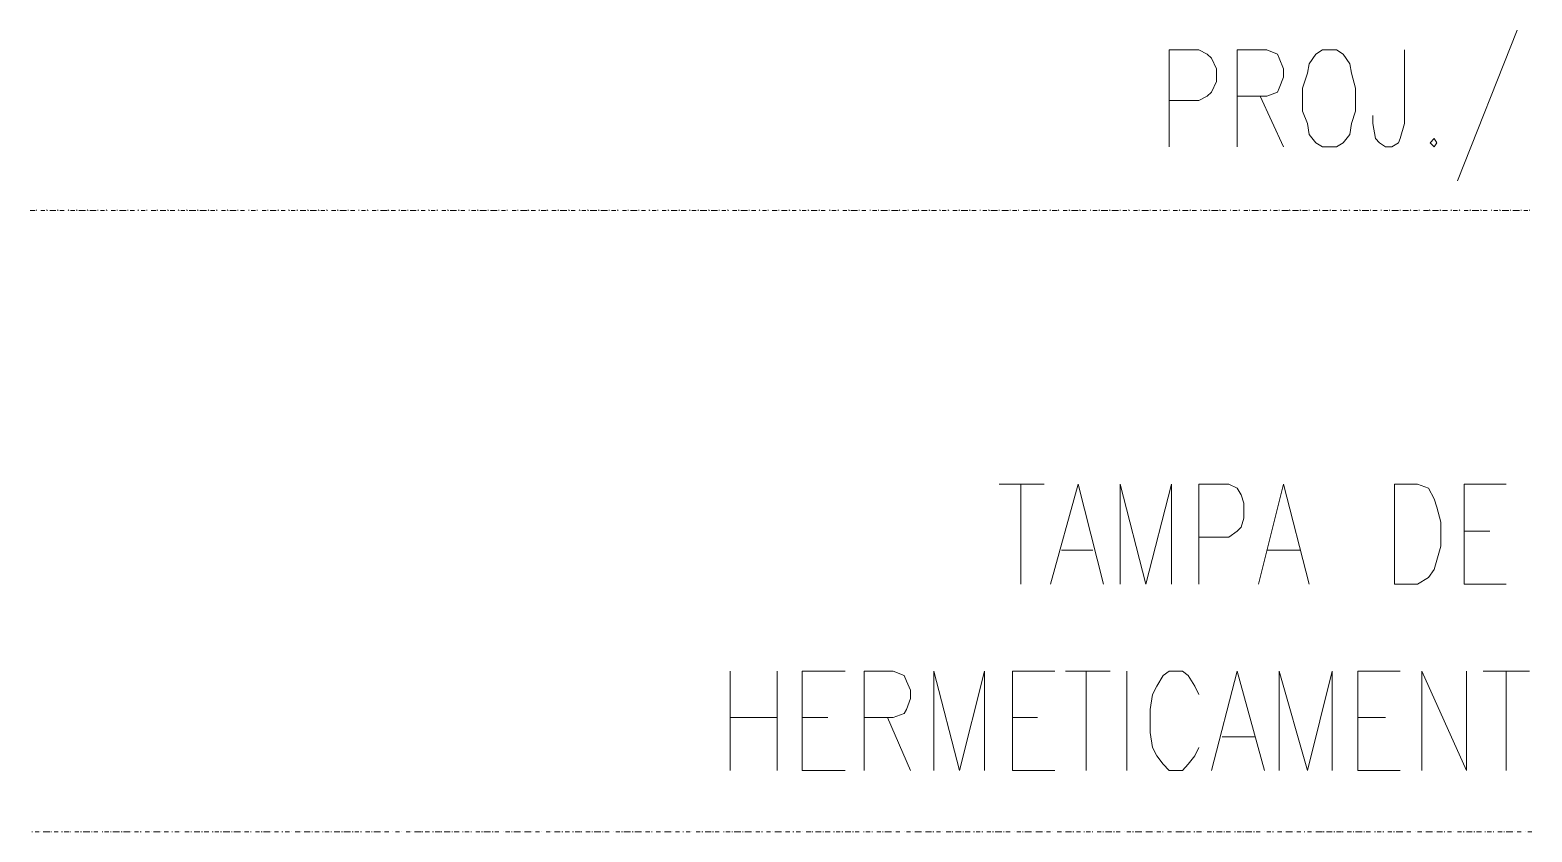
# Model space of a CAD drawing. Header units: millimetres. Extents: x 3240 to 3412, y 1366 to 1426.
# Drawn here: x 3288.848 to 3291.846, y 1378.722 to 1380.322 of the extents above; entities that cross this region are included whole.
import ezdxf

# ---------------------------------------------------------------- set-up
doc = ezdxf.new("R2010")
doc.units = ezdxf.units.MM

msp = doc.modelspace()

# ---------------------------------------------------------------- linework, layer by layer
at = {"color": 7, "linetype": 'Continuous', "lineweight": 15, "true_color": 0x000007}
for points in [[(3291.8165, 1380.3225), (3291.6975, 1380.0215), (3291.6975, 1380.0215)], [(3291.1219, 1380.0893), (3291.1219, 1380.2828), (3291.1814, 1380.2828), (3291.198, 1380.2745), (3291.2062, 1380.2662), (3291.2162, 1380.2447), (3291.2162, 1380.2199), (3291.2062, 1380.1984), (3291.198, 1380.1902), (3291.1814, 1380.1819), (3291.1219, 1380.1819)], [(3291.2575, 1380.0893), (3291.2575, 1380.2828), (3291.3171, 1380.2828), (3291.3386, 1380.2745), (3291.3419, 1380.2662), (3291.3501, 1380.2447), (3291.3501, 1380.2282), (3291.3419, 1380.2067), (3291.3386, 1380.1984), (3291.3171, 1380.1902), (3291.2575, 1380.1902)], [(3291.5916, 1380.2828), (3291.5916, 1380.1356), (3291.5833, 1380.1058), (3291.58, 1380.0976), (3291.5668, 1380.0893), (3291.5536, 1380.0893), (3291.542, 1380.0976), (3291.5337, 1380.1058), (3291.5288, 1380.1356), (3291.5288, 1380.1521)], [(3291.3038, 1380.1902), (3291.3501, 1380.0893), (3291.3501, 1380.0893)], [(3288.8478, 1379.9619), (3288.8577, 1379.9619), (3288.8577, 1379.9619)], [(3288.861, 1379.9619), (3288.861, 1379.9636), (3288.861, 1379.9636)], [(3288.8693, 1379.9619), (3288.8776, 1379.9619), (3288.8776, 1379.9619)], [(3288.8825, 1379.9619), (3288.8809, 1379.9636), (3288.8809, 1379.9636)], [(3288.8875, 1379.9619), (3288.8991, 1379.9619), (3288.8991, 1379.9619)], [(3288.904, 1379.9619), (3288.9024, 1379.9636), (3288.9024, 1379.9636)], [(3288.9073, 1379.9619), (3288.9156, 1379.9619), (3288.9156, 1379.9619)], [(3288.9255, 1379.9619), (3288.9239, 1379.9636), (3288.9239, 1379.9636)], [(3288.9288, 1379.9619), (3288.9371, 1379.9619), (3288.9371, 1379.9619)], [(3288.9421, 1379.9619), (3288.9404, 1379.9636), (3288.9404, 1379.9636)], [(3288.9454, 1379.9619), (3288.9586, 1379.9619), (3288.9586, 1379.9619)], [(3288.9636, 1379.9619), (3288.9619, 1379.9636), (3288.9619, 1379.9636)], [(3288.9669, 1379.9619), (3288.9801, 1379.9619), (3288.9801, 1379.9619)], [(3288.9834, 1379.9619), (3288.9834, 1379.9636), (3288.9834, 1379.9636)], [(3288.9884, 1379.9619), (3288.9966, 1379.9619), (3288.9966, 1379.9619)], [(3289.0016, 1379.9619), (3289, 1379.9636), (3289, 1379.9636)], [(3289.0099, 1379.9619), (3289.0181, 1379.9619), (3289.0181, 1379.9619)], [(3289.0215, 1379.9619), (3289.0215, 1379.9636), (3289.0215, 1379.9636)], [(3289.0264, 1379.9619), (3289.0396, 1379.9619), (3289.0396, 1379.9619)], [(3289.043, 1379.9619), (3289.043, 1379.9636), (3289.043, 1379.9636)], [(3289.0479, 1379.9619), (3289.0562, 1379.9619), (3289.0562, 1379.9619)], [(3289.0645, 1379.9619), (3289.0628, 1379.9636), (3289.0628, 1379.9636)], [(3289.0694, 1379.9619), (3289.0777, 1379.9619), (3289.0777, 1379.9619)], [(3289.081, 1379.9619), (3289.081, 1379.9636), (3289.081, 1379.9636)], [(3289.0893, 1379.9619), (3289.0992, 1379.9619), (3289.0992, 1379.9619)], [(3289.1025, 1379.9619), (3289.1008, 1379.9636), (3289.1008, 1379.9636)], [(3289.1075, 1379.9619), (3289.119, 1379.9619), (3289.119, 1379.9619)], [(3289.124, 1379.9619), (3289.1223, 1379.9636), (3289.1223, 1379.9636)], [(3289.1273, 1379.9619), (3289.1372, 1379.9619), (3289.1372, 1379.9619)], [(3289.1455, 1379.9619), (3289.1438, 1379.9636), (3289.1438, 1379.9636)], [(3289.1488, 1379.9619), (3289.1571, 1379.9619), (3289.1571, 1379.9619)], [(3289.162, 1379.9619), (3289.1604, 1379.9636), (3289.1604, 1379.9636)], [(3289.1653, 1379.9619), (3289.1786, 1379.9619), (3289.1786, 1379.9619)], [(3289.1835, 1379.9619), (3289.1819, 1379.9636), (3289.1819, 1379.9636)], [(3289.1868, 1379.9619), (3289.2001, 1379.9619), (3289.2001, 1379.9619)], [(3289.205, 1379.9619), (3289.2034, 1379.9636), (3289.2034, 1379.9636)], [(3289.2083, 1379.9619), (3289.2166, 1379.9619), (3289.2166, 1379.9619)], [(3289.2216, 1379.9619), (3289.2199, 1379.9636), (3289.2199, 1379.9636)], [(3289.2298, 1379.9619), (3289.2381, 1379.9619), (3289.2381, 1379.9619)], [(3289.2431, 1379.9619), (3289.2414, 1379.9636), (3289.2414, 1379.9636)], [(3289.2464, 1379.9619), (3289.2596, 1379.9619), (3289.2596, 1379.9619)], [(3289.2629, 1379.9619), (3289.2629, 1379.9636), (3289.2629, 1379.9636)], [(3289.2679, 1379.9619), (3289.2762, 1379.9619), (3289.2762, 1379.9619)], [(3289.2844, 1379.9619), (3289.2844, 1379.9636), (3289.2844, 1379.9636)], [(3289.2894, 1379.9619), (3289.2977, 1379.9619), (3289.2977, 1379.9619)], [(3289.301, 1379.9619), (3289.301, 1379.9636), (3289.301, 1379.9636)], [(3289.3109, 1379.9619), (3289.3192, 1379.9619), (3289.3192, 1379.9619)], [(3289.3225, 1379.9619), (3289.3225, 1379.9636), (3289.3225, 1379.9636)], [(3289.3274, 1379.9619), (3289.339, 1379.9619), (3289.339, 1379.9619)], [(3289.344, 1379.9619), (3289.3423, 1379.9636), (3289.3423, 1379.9636)], [(3289.3489, 1379.9619), (3289.3572, 1379.9619), (3289.3572, 1379.9619)], [(3289.3655, 1379.9619), (3289.3638, 1379.9636), (3289.3638, 1379.9636)], [(3289.3688, 1379.9619), (3289.377, 1379.9619), (3289.377, 1379.9619)], [(3289.382, 1379.9619), (3289.3803, 1379.9636), (3289.3803, 1379.9636)], [(3289.387, 1379.9619), (3289.3985, 1379.9619), (3289.3985, 1379.9619)], [(3289.4035, 1379.9619), (3289.4018, 1379.9636), (3289.4018, 1379.9636)], [(3289.4068, 1379.9619), (3289.42, 1379.9619), (3289.42, 1379.9619)], [(3289.425, 1379.9619), (3289.4233, 1379.9636), (3289.4233, 1379.9636)], [(3289.4283, 1379.9619), (3289.4366, 1379.9619), (3289.4366, 1379.9619)], [(3289.4415, 1379.9619), (3289.4399, 1379.9636), (3289.4399, 1379.9636)], [(3289.4498, 1379.9619), (3289.4581, 1379.9619), (3289.4581, 1379.9619)], [(3289.463, 1379.9619), (3289.4614, 1379.9636), (3289.4614, 1379.9636)], [(3289.4663, 1379.9619), (3289.4796, 1379.9619), (3289.4796, 1379.9619)], [(3289.4829, 1379.9619), (3289.4829, 1379.9636), (3289.4829, 1379.9636)], [(3289.4879, 1379.9619), (3289.4961, 1379.9619), (3289.4961, 1379.9619)], [(3289.5044, 1379.9619), (3289.5044, 1379.9636), (3289.5044, 1379.9636)], [(3289.5094, 1379.9619), (3289.5176, 1379.9619), (3289.5176, 1379.9619)], [(3289.5226, 1379.9619), (3289.5209, 1379.9636), (3289.5209, 1379.9636)], [(3289.5309, 1379.9619), (3289.5391, 1379.9619), (3289.5391, 1379.9619)], [(3289.5424, 1379.9619), (3289.5424, 1379.9636), (3289.5424, 1379.9636)], [(3289.5474, 1379.9619), (3289.5606, 1379.9619), (3289.5606, 1379.9619)], [(3289.5639, 1379.9619), (3289.5623, 1379.9636), (3289.5623, 1379.9636)], [(3289.5689, 1379.9619), (3289.5772, 1379.9619), (3289.5772, 1379.9619)], [(3289.5854, 1379.9619), (3289.5838, 1379.9636), (3289.5838, 1379.9636)], [(3289.5887, 1379.9619), (3289.5987, 1379.9619), (3289.5987, 1379.9619)], [(3289.602, 1379.9619), (3289.602, 1379.9636), (3289.602, 1379.9636)], [(3289.6069, 1379.9619), (3289.6185, 1379.9619), (3289.6185, 1379.9619)], [(3289.6235, 1379.9619), (3289.6218, 1379.9636), (3289.6218, 1379.9636)], [(3289.6284, 1379.9619), (3289.6367, 1379.9619), (3289.6367, 1379.9619)], [(3289.645, 1379.9619), (3289.6433, 1379.9636), (3289.6433, 1379.9636)], [(3289.6483, 1379.9619), (3289.6565, 1379.9619), (3289.6565, 1379.9619)], [(3289.6615, 1379.9619), (3289.6599, 1379.9636), (3289.6599, 1379.9636)], [(3289.6698, 1379.9619), (3289.678, 1379.9619), (3289.678, 1379.9619)], [(3289.683, 1379.9619), (3289.6814, 1379.9636), (3289.6814, 1379.9636)], [(3289.6863, 1379.9619), (3289.6995, 1379.9619), (3289.6995, 1379.9619)], [(3289.7045, 1379.9619), (3289.7029, 1379.9636), (3289.7029, 1379.9636)], [(3289.7078, 1379.9619), (3289.7161, 1379.9619), (3289.7161, 1379.9619)], [(3289.7244, 1379.9619), (3289.7244, 1379.9636), (3289.7244, 1379.9636)], [(3289.7293, 1379.9619), (3289.7376, 1379.9619), (3289.7376, 1379.9619)], [(3289.7426, 1379.9619), (3289.7409, 1379.9636), (3289.7409, 1379.9636)], [(3289.7459, 1379.9619), (3289.7591, 1379.9619), (3289.7591, 1379.9619)], [(3289.7624, 1379.9619), (3289.7624, 1379.9636), (3289.7624, 1379.9636)], [(3289.7674, 1379.9619), (3289.7806, 1379.9619), (3289.7806, 1379.9619)], [(3289.7839, 1379.9619), (3289.7839, 1379.9636), (3289.7839, 1379.9636)], [(3289.7889, 1379.9619), (3289.7971, 1379.9619), (3289.7971, 1379.9619)], [(3289.8004, 1379.9619), (3289.8004, 1379.9636), (3289.8004, 1379.9636)], [(3289.8104, 1379.9619), (3289.8186, 1379.9619), (3289.8186, 1379.9619)], [(3289.8219, 1379.9619), (3289.8219, 1379.9636), (3289.8219, 1379.9636)], [(3289.8269, 1379.9619), (3289.8401, 1379.9619), (3289.8401, 1379.9619)], [(3289.8434, 1379.9619), (3289.8418, 1379.9636), (3289.8418, 1379.9636)], [(3289.8484, 1379.9619), (3289.8567, 1379.9619), (3289.8567, 1379.9619)], [(3289.8649, 1379.9619), (3289.8633, 1379.9636), (3289.8633, 1379.9636)], [(3289.8682, 1379.9619), (3289.8782, 1379.9619), (3289.8782, 1379.9619)], [(3289.8815, 1379.9619), (3289.8798, 1379.9636), (3289.8798, 1379.9636)], [(3289.8897, 1379.9619), (3289.898, 1379.9619), (3289.898, 1379.9619)], [(3289.903, 1379.9619), (3289.9013, 1379.9636), (3289.9013, 1379.9636)], [(3289.9063, 1379.9619), (3289.9195, 1379.9619), (3289.9195, 1379.9619)], [(3289.9245, 1379.9619), (3289.9228, 1379.9636), (3289.9228, 1379.9636)], [(3289.9278, 1379.9619), (3289.9361, 1379.9619), (3289.9361, 1379.9619)], [(3289.946, 1379.9619), (3289.9443, 1379.9636), (3289.9443, 1379.9636)], [(3289.9493, 1379.9619), (3289.9576, 1379.9619), (3289.9576, 1379.9619)], [(3289.9625, 1379.9619), (3289.9609, 1379.9636), (3289.9609, 1379.9636)], [(3289.9658, 1379.9619), (3289.9791, 1379.9619), (3289.9791, 1379.9619)], [(3289.984, 1379.9619), (3289.9824, 1379.9636), (3289.9824, 1379.9636)], [(3289.9873, 1379.9619), (3290.0006, 1379.9619), (3290.0006, 1379.9619)], [(3290.0039, 1379.9619), (3290.0039, 1379.9636), (3290.0039, 1379.9636)], [(3290.0088, 1379.9619), (3290.0171, 1379.9619), (3290.0171, 1379.9619)], [(3290.0221, 1379.9619), (3290.0204, 1379.9636), (3290.0204, 1379.9636)], [(3290.0303, 1379.9619), (3290.0386, 1379.9619), (3290.0386, 1379.9619)], [(3290.0419, 1379.9619), (3290.0419, 1379.9636), (3290.0419, 1379.9636)], [(3290.0469, 1379.9619), (3290.0601, 1379.9619), (3290.0601, 1379.9619)], [(3290.0634, 1379.9619), (3290.0634, 1379.9636), (3290.0634, 1379.9636)], [(3290.0684, 1379.9619), (3290.0766, 1379.9619), (3290.0766, 1379.9619)], [(3290.0849, 1379.9619), (3290.0833, 1379.9636), (3290.0833, 1379.9636)], [(3290.0899, 1379.9619), (3290.0981, 1379.9619), (3290.0981, 1379.9619)], [(3290.1014, 1379.9619), (3290.1014, 1379.9636), (3290.1014, 1379.9636)], [(3290.1097, 1379.9619), (3290.118, 1379.9619), (3290.118, 1379.9619)], [(3290.1229, 1379.9619), (3290.1213, 1379.9636), (3290.1213, 1379.9636)], [(3290.1279, 1379.9619), (3290.1395, 1379.9619), (3290.1395, 1379.9619)], [(3290.1444, 1379.9619), (3290.1428, 1379.9636), (3290.1428, 1379.9636)], [(3290.1478, 1379.9619), (3290.1577, 1379.9619), (3290.1577, 1379.9619)], [(3290.1659, 1379.9619), (3290.1643, 1379.9636), (3290.1643, 1379.9636)], [(3290.1693, 1379.9619), (3290.1775, 1379.9619), (3290.1775, 1379.9619)], [(3290.1825, 1379.9619), (3290.1808, 1379.9636), (3290.1808, 1379.9636)], [(3290.1858, 1379.9619), (3290.199, 1379.9619), (3290.199, 1379.9619)], [(3290.204, 1379.9619), (3290.2023, 1379.9636), (3290.2023, 1379.9636)], [(3290.2073, 1379.9619), (3290.2205, 1379.9619), (3290.2205, 1379.9619)], [(3290.2238, 1379.9619), (3290.2238, 1379.9636), (3290.2238, 1379.9636)], [(3290.2288, 1379.9619), (3290.2371, 1379.9619), (3290.2371, 1379.9619)], [(3290.242, 1379.9619), (3290.2404, 1379.9636), (3290.2404, 1379.9636)], [(3290.2503, 1379.9619), (3290.2586, 1379.9619), (3290.2586, 1379.9619)], [(3290.2635, 1379.9619), (3290.2619, 1379.9636), (3290.2619, 1379.9636)], [(3290.2668, 1379.9619), (3290.2801, 1379.9619), (3290.2801, 1379.9619)], [(3290.2834, 1379.9619), (3290.2834, 1379.9636), (3290.2834, 1379.9636)], [(3290.2883, 1379.9619), (3290.2966, 1379.9619), (3290.2966, 1379.9619)], [(3290.3049, 1379.9619), (3290.3032, 1379.9636), (3290.3032, 1379.9636)], [(3290.3098, 1379.9619), (3290.3181, 1379.9619), (3290.3181, 1379.9619)], [(3290.3214, 1379.9619), (3290.3214, 1379.9636), (3290.3214, 1379.9636)], [(3290.3297, 1379.9619), (3290.3396, 1379.9619), (3290.3396, 1379.9619)], [(3290.3429, 1379.9619), (3290.3429, 1379.9636), (3290.3429, 1379.9636)], [(3290.3479, 1379.9619), (3290.3595, 1379.9619), (3290.3595, 1379.9619)], [(3290.3644, 1379.9619), (3290.3628, 1379.9636), (3290.3628, 1379.9636)], [(3290.3694, 1379.9619), (3290.3776, 1379.9619), (3290.3776, 1379.9619)], [(3290.3859, 1379.9619), (3290.3843, 1379.9636), (3290.3843, 1379.9636)], [(3290.3892, 1379.9619), (3290.3975, 1379.9619), (3290.3975, 1379.9619)], [(3290.4025, 1379.9619), (3290.4008, 1379.9636), (3290.4008, 1379.9636)], [(3290.4074, 1379.9619), (3290.419, 1379.9619), (3290.419, 1379.9619)], [(3290.424, 1379.9619), (3290.4223, 1379.9636), (3290.4223, 1379.9636)], [(3290.4273, 1379.9619), (3290.4355, 1379.9619), (3290.4355, 1379.9619)], [(3290.4455, 1379.9619), (3290.4438, 1379.9636), (3290.4438, 1379.9636)], [(3290.4488, 1379.9619), (3290.457, 1379.9619), (3290.457, 1379.9619)], [(3290.462, 1379.9619), (3290.4603, 1379.9636), (3290.4603, 1379.9636)], [(3290.4703, 1379.9619), (3290.4785, 1379.9619), (3290.4785, 1379.9619)], [(3290.4835, 1379.9619), (3290.4818, 1379.9636), (3290.4818, 1379.9636)], [(3290.4868, 1379.9619), (3290.5, 1379.9619), (3290.5, 1379.9619)], [(3290.5033, 1379.9619), (3290.5033, 1379.9636), (3290.5033, 1379.9636)], [(3290.5083, 1379.9619), (3290.5166, 1379.9619), (3290.5166, 1379.9619)], [(3290.5248, 1379.9619), (3290.5248, 1379.9636), (3290.5248, 1379.9636)], [(3290.5298, 1379.9619), (3290.5381, 1379.9619), (3290.5381, 1379.9619)], [(3290.5414, 1379.9619), (3290.5414, 1379.9636), (3290.5414, 1379.9636)], [(3290.5463, 1379.9619), (3290.5596, 1379.9619), (3290.5596, 1379.9619)], [(3290.5629, 1379.9619), (3290.5629, 1379.9636), (3290.5629, 1379.9636)], [(3290.5678, 1379.9619), (3290.5811, 1379.9619), (3290.5811, 1379.9619)], [(3290.5844, 1379.9619), (3290.5827, 1379.9636), (3290.5827, 1379.9636)], [(3290.5893, 1379.9619), (3290.5976, 1379.9619), (3290.5976, 1379.9619)], [(3290.6009, 1379.9619), (3290.6009, 1379.9636), (3290.6009, 1379.9636)], [(3290.6092, 1379.9619), (3290.6191, 1379.9619), (3290.6191, 1379.9619)], [(3290.6224, 1379.9619), (3290.6208, 1379.9636), (3290.6208, 1379.9636)], [(3290.6274, 1379.9619), (3290.639, 1379.9619), (3290.639, 1379.9619)], [(3290.6439, 1379.9619), (3290.6423, 1379.9636), (3290.6423, 1379.9636)], [(3290.6472, 1379.9619), (3290.6572, 1379.9619), (3290.6572, 1379.9619)], [(3290.6654, 1379.9619), (3290.6638, 1379.9636), (3290.6638, 1379.9636)], [(3290.6687, 1379.9619), (3290.677, 1379.9619), (3290.677, 1379.9619)], [(3290.682, 1379.9619), (3290.6803, 1379.9636), (3290.6803, 1379.9636)], [(3290.6902, 1379.9619), (3290.6985, 1379.9619), (3290.6985, 1379.9619)], [(3290.7035, 1379.9619), (3290.7018, 1379.9636), (3290.7018, 1379.9636)], [(3290.7068, 1379.9619), (3290.72, 1379.9619), (3290.72, 1379.9619)], [(3290.725, 1379.9619), (3290.7233, 1379.9636), (3290.7233, 1379.9636)], [(3290.7283, 1379.9619), (3290.7365, 1379.9619), (3290.7365, 1379.9619)], [(3290.7448, 1379.9619), (3290.7448, 1379.9636), (3290.7448, 1379.9636)], [(3290.7498, 1379.9619), (3290.758, 1379.9619), (3290.758, 1379.9619)], [(3290.763, 1379.9619), (3290.7614, 1379.9636), (3290.7614, 1379.9636)], [(3290.7663, 1379.9619), (3290.7795, 1379.9619), (3290.7795, 1379.9619)], [(3290.7829, 1379.9619), (3290.7829, 1379.9636), (3290.7829, 1379.9636)], [(3290.7878, 1379.9619), (3290.801, 1379.9619), (3290.801, 1379.9619)], [(3290.8044, 1379.9619), (3290.8044, 1379.9636), (3290.8044, 1379.9636)], [(3290.8093, 1379.9619), (3290.8176, 1379.9619), (3290.8176, 1379.9619)], [(3290.8209, 1379.9619), (3290.8209, 1379.9636), (3290.8209, 1379.9636)], [(3290.8308, 1379.9619), (3290.8391, 1379.9619), (3290.8391, 1379.9619)], [(3290.8424, 1379.9619), (3290.8424, 1379.9636), (3290.8424, 1379.9636)], [(3290.8474, 1379.9619), (3290.8589, 1379.9619), (3290.8589, 1379.9619)], [(3290.8639, 1379.9619), (3290.8622, 1379.9636), (3290.8622, 1379.9636)], [(3290.8689, 1379.9619), (3290.8771, 1379.9619), (3290.8771, 1379.9619)], [(3290.8854, 1379.9619), (3290.8837, 1379.9636), (3290.8837, 1379.9636)], [(3290.8887, 1379.9619), (3290.8986, 1379.9619), (3290.8986, 1379.9619)], [(3290.9019, 1379.9619), (3290.9003, 1379.9636), (3290.9003, 1379.9636)], [(3290.9102, 1379.9619), (3290.9185, 1379.9619), (3290.9185, 1379.9619)], [(3290.9234, 1379.9619), (3290.9218, 1379.9636), (3290.9218, 1379.9636)], [(3290.9267, 1379.9619), (3290.94, 1379.9619), (3290.94, 1379.9619)], [(3290.9449, 1379.9619), (3290.9433, 1379.9636), (3290.9433, 1379.9636)], [(3290.9482, 1379.9619), (3290.9565, 1379.9619), (3290.9565, 1379.9619)], [(3290.9648, 1379.9619), (3290.9648, 1379.9636), (3290.9648, 1379.9636)], [(3290.9697, 1379.9619), (3290.978, 1379.9619), (3290.978, 1379.9619)], [(3290.983, 1379.9619), (3290.9813, 1379.9636), (3290.9813, 1379.9636)], [(3290.9863, 1379.9619), (3290.9995, 1379.9619), (3290.9995, 1379.9619)], [(3291.0045, 1379.9619), (3291.0028, 1379.9636), (3291.0028, 1379.9636)], [(3291.0078, 1379.9619), (3291.021, 1379.9619), (3291.021, 1379.9619)], [(3291.0243, 1379.9619), (3291.0243, 1379.9636), (3291.0243, 1379.9636)], [(3291.0293, 1379.9619), (3291.0376, 1379.9619), (3291.0376, 1379.9619)], [(3291.0425, 1379.9619), (3291.0409, 1379.9636), (3291.0409, 1379.9636)], [(3291.0508, 1379.9619), (3291.0591, 1379.9619), (3291.0591, 1379.9619)], [(3291.0624, 1379.9619), (3291.0624, 1379.9636), (3291.0624, 1379.9636)], [(3291.0673, 1379.9619), (3291.0806, 1379.9619), (3291.0806, 1379.9619)], [(3291.0839, 1379.9619), (3291.0839, 1379.9636), (3291.0839, 1379.9636)], [(3291.0888, 1379.9619), (3291.0971, 1379.9619), (3291.0971, 1379.9619)], [(3291.1054, 1379.9619), (3291.1037, 1379.9636), (3291.1037, 1379.9636)], [(3291.1103, 1379.9619), (3291.1186, 1379.9619), (3291.1186, 1379.9619)], [(3291.1219, 1379.9619), (3291.1219, 1379.9636), (3291.1219, 1379.9636)], [(3291.1302, 1379.9619), (3291.1384, 1379.9619), (3291.1384, 1379.9619)], [(3291.1434, 1379.9619), (3291.1417, 1379.9636), (3291.1417, 1379.9636)], [(3291.1484, 1379.9619), (3291.1599, 1379.9619), (3291.1599, 1379.9619)], [(3291.1649, 1379.9619), (3291.1632, 1379.9636), (3291.1632, 1379.9636)], [(3291.1682, 1379.9619), (3291.1765, 1379.9619), (3291.1765, 1379.9619)], [(3291.1864, 1379.9619), (3291.1847, 1379.9636), (3291.1847, 1379.9636)], [(3291.1897, 1379.9619), (3291.198, 1379.9619), (3291.198, 1379.9619)], [(3291.2029, 1379.9619), (3291.2013, 1379.9636), (3291.2013, 1379.9636)], [(3291.2062, 1379.9619), (3291.2195, 1379.9619), (3291.2195, 1379.9619)], [(3291.2244, 1379.9619), (3291.2228, 1379.9636), (3291.2228, 1379.9636)], [(3291.2278, 1379.9619), (3291.236, 1379.9619), (3291.236, 1379.9619)], [(3291.2443, 1379.9619), (3291.2443, 1379.9636), (3291.2443, 1379.9636)], [(3291.2493, 1379.9619), (3291.2575, 1379.9619), (3291.2575, 1379.9619)], [(3291.2625, 1379.9619), (3291.2608, 1379.9636), (3291.2608, 1379.9636)], [(3291.2708, 1379.9619), (3291.279, 1379.9619), (3291.279, 1379.9619)], [(3291.2823, 1379.9619), (3291.2823, 1379.9636), (3291.2823, 1379.9636)], [(3291.2873, 1379.9619), (3291.3005, 1379.9619), (3291.3005, 1379.9619)], [(3291.3038, 1379.9619), (3291.3038, 1379.9636), (3291.3038, 1379.9636)], [(3291.3088, 1379.9619), (3291.3171, 1379.9619), (3291.3171, 1379.9619)], [(3291.3253, 1379.9619), (3291.3237, 1379.9636), (3291.3237, 1379.9636)], [(3291.3303, 1379.9619), (3291.3386, 1379.9619), (3291.3386, 1379.9619)], [(3291.3419, 1379.9619), (3291.3419, 1379.9636), (3291.3419, 1379.9636)], [(3291.3468, 1379.9619), (3291.3601, 1379.9619), (3291.3601, 1379.9619)], [(3291.3634, 1379.9619), (3291.3617, 1379.9636), (3291.3617, 1379.9636)], [(3291.3683, 1379.9619), (3291.3799, 1379.9619), (3291.3799, 1379.9619)], [(3291.3849, 1379.9619), (3291.3832, 1379.9636), (3291.3832, 1379.9636)], [(3291.3882, 1379.9619), (3291.3981, 1379.9619), (3291.3981, 1379.9619)], [(3291.4014, 1379.9619), (3291.4014, 1379.9636), (3291.4014, 1379.9636)], [(3291.4097, 1379.9619), (3291.4179, 1379.9619), (3291.4179, 1379.9619)], [(3291.4229, 1379.9619), (3291.4213, 1379.9636), (3291.4213, 1379.9636)], [(3291.4279, 1379.9619), (3291.4394, 1379.9619), (3291.4394, 1379.9619)], [(3291.4444, 1379.9619), (3291.4428, 1379.9636), (3291.4428, 1379.9636)], [(3291.4477, 1379.9619), (3291.456, 1379.9619), (3291.456, 1379.9619)], [(3291.4659, 1379.9619), (3291.4643, 1379.9636), (3291.4643, 1379.9636)], [(3291.4692, 1379.9619), (3291.4775, 1379.9619), (3291.4775, 1379.9619)], [(3291.4825, 1379.9619), (3291.4808, 1379.9636), (3291.4808, 1379.9636)], [(3291.4907, 1379.9619), (3291.499, 1379.9619), (3291.499, 1379.9619)], [(3291.504, 1379.9619), (3291.5023, 1379.9636), (3291.5023, 1379.9636)], [(3291.5073, 1379.9619), (3291.5205, 1379.9619), (3291.5205, 1379.9619)], [(3291.5238, 1379.9619), (3291.5238, 1379.9636), (3291.5238, 1379.9636)], [(3291.5288, 1379.9619), (3291.537, 1379.9619), (3291.537, 1379.9619)], [(3291.5453, 1379.9619), (3291.5453, 1379.9636), (3291.5453, 1379.9636)], [(3291.5503, 1379.9619), (3291.5585, 1379.9619), (3291.5585, 1379.9619)], [(3291.5618, 1379.9619), (3291.5618, 1379.9636), (3291.5618, 1379.9636)], [(3291.5668, 1379.9619), (3291.58, 1379.9619), (3291.58, 1379.9619)], [(3291.5833, 1379.9619), (3291.5833, 1379.9636), (3291.5833, 1379.9636)], [(3291.5883, 1379.9619), (3291.5999, 1379.9619), (3291.5999, 1379.9619)], [(3291.6048, 1379.9619), (3291.6032, 1379.9636), (3291.6032, 1379.9636)], [(3291.6098, 1379.9619), (3291.6181, 1379.9619), (3291.6181, 1379.9619)], [(3291.6214, 1379.9619), (3291.6214, 1379.9636), (3291.6214, 1379.9636)], [(3291.6296, 1379.9619), (3291.6396, 1379.9619), (3291.6396, 1379.9619)], [(3291.6429, 1379.9619), (3291.6412, 1379.9636), (3291.6412, 1379.9636)], [(3291.6478, 1379.9619), (3291.6594, 1379.9619), (3291.6594, 1379.9619)], [(3291.6644, 1379.9619), (3291.6627, 1379.9636), (3291.6627, 1379.9636)], [(3291.6677, 1379.9619), (3291.6776, 1379.9619), (3291.6776, 1379.9619)], [(3291.6859, 1379.9619), (3291.6842, 1379.9636), (3291.6842, 1379.9636)], [(3291.6892, 1379.9619), (3291.6975, 1379.9619), (3291.6975, 1379.9619)], [(3291.7024, 1379.9619), (3291.7008, 1379.9636), (3291.7008, 1379.9636)], [(3291.7107, 1379.9619), (3291.719, 1379.9619), (3291.719, 1379.9619)], [(3291.7239, 1379.9619), (3291.7223, 1379.9636), (3291.7223, 1379.9636)], [(3291.7272, 1379.9619), (3291.7405, 1379.9619), (3291.7405, 1379.9619)], [(3291.7454, 1379.9619), (3291.7438, 1379.9636), (3291.7438, 1379.9636)], [(3291.7487, 1379.9619), (3291.757, 1379.9619), (3291.757, 1379.9619)], [(3291.7653, 1379.9619), (3291.7653, 1379.9636), (3291.7653, 1379.9636)], [(3291.7702, 1379.9619), (3291.7785, 1379.9619), (3291.7785, 1379.9619)], [(3291.7835, 1379.9619), (3291.7818, 1379.9636), (3291.7818, 1379.9636)], [(3291.7868, 1379.9619), (3291.8, 1379.9619), (3291.8, 1379.9619)], [(3291.8033, 1379.9619), (3291.8033, 1379.9636), (3291.8033, 1379.9636)], [(3291.8083, 1379.9619), (3291.8215, 1379.9619), (3291.8215, 1379.9619)], [(3291.8248, 1379.9619), (3291.8248, 1379.9636), (3291.8248, 1379.9636)], [(3291.8298, 1379.9619), (3291.838, 1379.9619), (3291.838, 1379.9619)], [(3291.8413, 1379.9619), (3291.8413, 1379.9636), (3291.8413, 1379.9636)], [(3290.7829, 1379.4161), (3290.8722, 1379.4161), (3290.8722, 1379.4161)], [(3290.8259, 1379.4161), (3290.8259, 1379.216), (3290.8259, 1379.216)], [(3290.8854, 1379.216), (3290.94, 1379.4161), (3290.9912, 1379.216)], [(3291.0243, 1379.216), (3291.0243, 1379.4161), (3291.0756, 1379.216), (3291.1269, 1379.4161), (3291.1269, 1379.216)], [(3291.1814, 1379.216), (3291.1814, 1379.4161), (3291.241, 1379.4161), (3291.2575, 1379.4079), (3291.2658, 1379.3946), (3291.2708, 1379.3781), (3291.2708, 1379.3483), (3291.2658, 1379.3301), (3291.2575, 1379.3219), (3291.241, 1379.3103), (3291.1814, 1379.3103)], [(3291.3005, 1379.216), (3291.3501, 1379.4161), (3291.4014, 1379.216)], [(3291.7107, 1379.216), (3291.7107, 1379.4161), (3291.795, 1379.4161)], [(3291.7107, 1379.3219), (3291.762, 1379.3219), (3291.762, 1379.3219)], [(3290.9069, 1379.2838), (3290.9697, 1379.2838), (3290.9697, 1379.2838)], [(3291.3171, 1379.2838), (3291.3849, 1379.2838), (3291.3849, 1379.2838)], [(3291.7107, 1379.216), (3291.795, 1379.216), (3291.795, 1379.216)], [(3290.2453, 1379.0424), (3290.2453, 1378.8439), (3290.2453, 1378.8439)], [(3290.3396, 1379.0424), (3290.3396, 1378.8439), (3290.3396, 1378.8439)], [(3290.3892, 1378.8439), (3290.3892, 1379.0424), (3290.4752, 1379.0424)], [(3290.5133, 1378.8439), (3290.5133, 1379.0424), (3290.5712, 1379.0424), (3290.5927, 1379.0341), (3290.5976, 1379.0225), (3290.6059, 1379.0043), (3290.6059, 1378.9878), (3290.5976, 1378.9663), (3290.5927, 1378.958), (3290.5712, 1378.9497), (3290.5133, 1378.9497)], [(3290.6522, 1378.8439), (3290.6522, 1379.0424), (3290.7035, 1378.8439), (3290.7531, 1379.0424), (3290.7531, 1378.8439)], [(3290.8093, 1378.8439), (3290.8093, 1379.0424), (3290.8937, 1379.0424)], [(3290.9152, 1379.0424), (3291.0045, 1379.0424), (3291.0045, 1379.0424)], [(3290.9565, 1379.0424), (3290.9565, 1378.8439), (3290.9565, 1378.8439)], [(3291.0376, 1379.0424), (3291.0376, 1378.8439), (3291.0376, 1378.8439)], [(3291.1814, 1378.9961), (3291.1732, 1379.0126), (3291.1599, 1379.0341), (3291.1484, 1379.0424), (3291.1219, 1379.0424), (3291.1103, 1379.0341), (3291.0971, 1379.0126), (3291.0888, 1378.9961), (3291.0839, 1378.9663), (3291.0839, 1378.92), (3291.0888, 1378.8902), (3291.0971, 1378.8737), (3291.1103, 1378.8571), (3291.1219, 1378.8439), (3291.1484, 1378.8439), (3291.1599, 1378.8571), (3291.1732, 1378.8737), (3291.1814, 1378.8902)], [(3291.2062, 1378.8439), (3291.2575, 1379.0424), (3291.3121, 1378.8439)], [(3291.3419, 1378.8439), (3291.3419, 1379.0424), (3291.3981, 1378.8439), (3291.4477, 1379.0424), (3291.4477, 1378.8439)], [(3291.499, 1378.8439), (3291.499, 1379.0424), (3291.5833, 1379.0424)], [(3291.6263, 1378.8439), (3291.6263, 1379.0424), (3291.7157, 1378.8439), (3291.7157, 1379.0424)], [(3291.7487, 1379.0424), (3291.8413, 1379.0424), (3291.8413, 1379.0424)], [(3291.795, 1379.0424), (3291.795, 1378.8439), (3291.795, 1378.8439)], [(3290.2453, 1378.9497), (3290.3396, 1378.9497), (3290.3396, 1378.9497)], [(3290.3892, 1378.9497), (3290.4405, 1378.9497), (3290.4405, 1378.9497)], [(3290.5596, 1378.9497), (3290.6059, 1378.8439), (3290.6059, 1378.8439)], [(3290.8093, 1378.9497), (3290.8589, 1378.9497), (3290.8589, 1378.9497)], [(3291.499, 1378.9497), (3291.5536, 1378.9497), (3291.5536, 1378.9497)], [(3291.2278, 1378.9117), (3291.2923, 1378.9117), (3291.2923, 1378.9117)], [(3290.3892, 1378.8439), (3290.4752, 1378.8439), (3290.4752, 1378.8439)], [(3290.8093, 1378.8439), (3290.8937, 1378.8439), (3290.8937, 1378.8439)], [(3291.499, 1378.8439), (3291.5833, 1378.8439), (3291.5833, 1378.8439)], [(3288.8528, 1378.7215), (3288.8511, 1378.7215), (3288.8511, 1378.7215)], [(3288.8577, 1378.7215), (3288.866, 1378.7215), (3288.866, 1378.7215)], [(3288.8743, 1378.7215), (3288.8875, 1378.7215), (3288.8875, 1378.7215)], [(3288.8908, 1378.7215), (3288.8891, 1378.7215), (3288.8891, 1378.7215)], [(3288.8958, 1378.7215), (3288.904, 1378.7215), (3288.904, 1378.7215)], [(3288.9123, 1378.7215), (3288.9106, 1378.7215), (3288.9106, 1378.7215)], [(3288.9156, 1378.7215), (3288.9255, 1378.7215), (3288.9255, 1378.7215)], [(3288.9288, 1378.7215), (3288.9272, 1378.7215), (3288.9272, 1378.7215)], [(3288.9371, 1378.7215), (3288.9454, 1378.7215), (3288.9454, 1378.7215)], [(3288.9503, 1378.7215), (3288.9487, 1378.7215), (3288.9487, 1378.7215)], [(3288.9536, 1378.7215), (3288.9669, 1378.7215), (3288.9669, 1378.7215)], [(3288.9718, 1378.7215), (3288.9702, 1378.7215), (3288.9702, 1378.7215)], [(3288.9751, 1378.7215), (3288.9834, 1378.7215), (3288.9834, 1378.7215)], [(3288.9933, 1378.7215), (3288.9917, 1378.7215), (3288.9917, 1378.7215)], [(3288.9966, 1378.7215), (3289.0049, 1378.7215), (3289.0049, 1378.7215)], [(3289.0099, 1378.7215), (3289.0082, 1378.7215), (3289.0082, 1378.7215)], [(3289.0132, 1378.7215), (3289.0264, 1378.7215), (3289.0264, 1378.7215)], [(3289.0314, 1378.7215), (3289.0297, 1378.7215), (3289.0297, 1378.7215)], [(3289.0347, 1378.7215), (3289.0479, 1378.7215), (3289.0479, 1378.7215)], [(3289.0562, 1378.7215), (3289.0645, 1378.7215), (3289.0645, 1378.7215)], [(3289.0694, 1378.7215), (3289.0678, 1378.7215), (3289.0678, 1378.7215)], [(3289.0777, 1378.7215), (3289.086, 1378.7215), (3289.086, 1378.7215)], [(3289.0942, 1378.7215), (3289.1075, 1378.7215), (3289.1075, 1378.7215)], [(3289.1157, 1378.7215), (3289.124, 1378.7215), (3289.124, 1378.7215)], [(3289.1323, 1378.7215), (3289.1306, 1378.7215), (3289.1306, 1378.7215)], [(3289.1372, 1378.7215), (3289.1455, 1378.7215), (3289.1455, 1378.7215)], [(3289.1571, 1378.7215), (3289.1653, 1378.7215), (3289.1653, 1378.7215)], [(3289.1703, 1378.7215), (3289.1686, 1378.7215), (3289.1686, 1378.7215)], [(3289.1753, 1378.7215), (3289.1868, 1378.7215), (3289.1868, 1378.7215)], [(3289.1918, 1378.7215), (3289.1901, 1378.7215), (3289.1901, 1378.7215)], [(3289.1951, 1378.7215), (3289.205, 1378.7215), (3289.205, 1378.7215)], [(3289.2133, 1378.7215), (3289.2116, 1378.7215), (3289.2116, 1378.7215)], [(3289.2166, 1378.7215), (3289.2249, 1378.7215), (3289.2249, 1378.7215)], [(3289.2298, 1378.7215), (3289.2282, 1378.7215), (3289.2282, 1378.7215)], [(3289.2332, 1378.7215), (3289.2464, 1378.7215), (3289.2464, 1378.7215)], [(3289.2513, 1378.7215), (3289.2497, 1378.7215), (3289.2497, 1378.7215)], [(3289.2547, 1378.7215), (3289.2679, 1378.7215), (3289.2679, 1378.7215)], [(3289.2762, 1378.7215), (3289.2844, 1378.7215), (3289.2844, 1378.7215)], [(3289.2894, 1378.7215), (3289.2877, 1378.7215), (3289.2877, 1378.7215)], [(3289.2977, 1378.7215), (3289.3059, 1378.7215), (3289.3059, 1378.7215)], [(3289.3109, 1378.7215), (3289.3092, 1378.7215), (3289.3092, 1378.7215)], [(3289.3142, 1378.7215), (3289.3274, 1378.7215), (3289.3274, 1378.7215)], [(3289.3357, 1378.7215), (3289.344, 1378.7215), (3289.344, 1378.7215)], [(3289.3522, 1378.7215), (3289.3506, 1378.7215), (3289.3506, 1378.7215)], [(3289.3572, 1378.7215), (3289.3655, 1378.7215), (3289.3655, 1378.7215)], [(3289.377, 1378.7215), (3289.387, 1378.7215), (3289.387, 1378.7215)], [(3289.3952, 1378.7215), (3289.4068, 1378.7215), (3289.4068, 1378.7215)], [(3289.4118, 1378.7215), (3289.4101, 1378.7215), (3289.4101, 1378.7215)], [(3289.4167, 1378.7215), (3289.425, 1378.7215), (3289.425, 1378.7215)], [(3289.4333, 1378.7215), (3289.4316, 1378.7215), (3289.4316, 1378.7215)], [(3289.4366, 1378.7215), (3289.4448, 1378.7215), (3289.4448, 1378.7215)], [(3289.4498, 1378.7215), (3289.4482, 1378.7215), (3289.4482, 1378.7215)], [(3289.4548, 1378.7215), (3289.4663, 1378.7215), (3289.4663, 1378.7215)], [(3289.4713, 1378.7215), (3289.4697, 1378.7215), (3289.4697, 1378.7215)], [(3289.4746, 1378.7215), (3289.4879, 1378.7215), (3289.4879, 1378.7215)], [(3289.4928, 1378.7215), (3289.4912, 1378.7215), (3289.4912, 1378.7215)], [(3289.4961, 1378.7215), (3289.5044, 1378.7215), (3289.5044, 1378.7215)], [(3289.5094, 1378.7215), (3289.5077, 1378.7215), (3289.5077, 1378.7215)], [(3289.5176, 1378.7215), (3289.5259, 1378.7215), (3289.5259, 1378.7215)], [(3289.5309, 1378.7215), (3289.5292, 1378.7215), (3289.5292, 1378.7215)], [(3289.5342, 1378.7215), (3289.5474, 1378.7215), (3289.5474, 1378.7215)], [(3289.5557, 1378.7215), (3289.5639, 1378.7215), (3289.5639, 1378.7215)], [(3289.5772, 1378.7215), (3289.5854, 1378.7215), (3289.5854, 1378.7215)], [(3289.5987, 1378.7215), (3289.6069, 1378.7215), (3289.6069, 1378.7215)], [(3289.6152, 1378.7215), (3289.6284, 1378.7215), (3289.6284, 1378.7215)], [(3289.6317, 1378.7215), (3289.6301, 1378.7215), (3289.6301, 1378.7215)], [(3289.6367, 1378.7215), (3289.645, 1378.7215), (3289.645, 1378.7215)], [(3289.6532, 1378.7215), (3289.6516, 1378.7215), (3289.6516, 1378.7215)], [(3289.6565, 1378.7215), (3289.6665, 1378.7215), (3289.6665, 1378.7215)], [(3289.6698, 1378.7215), (3289.6681, 1378.7215), (3289.6681, 1378.7215)], [(3289.6747, 1378.7215), (3289.6863, 1378.7215), (3289.6863, 1378.7215)], [(3289.6913, 1378.7215), (3289.6896, 1378.7215), (3289.6896, 1378.7215)], [(3289.6946, 1378.7215), (3289.7045, 1378.7215), (3289.7045, 1378.7215)], [(3289.7128, 1378.7215), (3289.7111, 1378.7215), (3289.7111, 1378.7215)], [(3289.7161, 1378.7215), (3289.7244, 1378.7215), (3289.7244, 1378.7215)], [(3289.7293, 1378.7215), (3289.7277, 1378.7215), (3289.7277, 1378.7215)], [(3289.7376, 1378.7215), (3289.7459, 1378.7215), (3289.7459, 1378.7215)], [(3289.7508, 1378.7215), (3289.7492, 1378.7215), (3289.7492, 1378.7215)], [(3289.7541, 1378.7215), (3289.7674, 1378.7215), (3289.7674, 1378.7215)], [(3289.7723, 1378.7215), (3289.7707, 1378.7215), (3289.7707, 1378.7215)], [(3289.7756, 1378.7215), (3289.7839, 1378.7215), (3289.7839, 1378.7215)], [(3289.7971, 1378.7215), (3289.8054, 1378.7215), (3289.8054, 1378.7215)], [(3289.8104, 1378.7215), (3289.8087, 1378.7215), (3289.8087, 1378.7215)], [(3289.8137, 1378.7215), (3289.8269, 1378.7215), (3289.8269, 1378.7215)], [(3289.8352, 1378.7215), (3289.8484, 1378.7215), (3289.8484, 1378.7215)], [(3289.8567, 1378.7215), (3289.8649, 1378.7215), (3289.8649, 1378.7215)], [(3289.8782, 1378.7215), (3289.8864, 1378.7215), (3289.8864, 1378.7215)], [(3289.8947, 1378.7215), (3289.9063, 1378.7215), (3289.9063, 1378.7215)], [(3289.9112, 1378.7215), (3289.9096, 1378.7215), (3289.9096, 1378.7215)], [(3289.9162, 1378.7215), (3289.9245, 1378.7215), (3289.9245, 1378.7215)], [(3289.9327, 1378.7215), (3289.9311, 1378.7215), (3289.9311, 1378.7215)], [(3289.9361, 1378.7215), (3289.946, 1378.7215), (3289.946, 1378.7215)], [(3289.9493, 1378.7215), (3289.9476, 1378.7215), (3289.9476, 1378.7215)], [(3289.9576, 1378.7215), (3289.9658, 1378.7215), (3289.9658, 1378.7215)], [(3289.9708, 1378.7215), (3289.9691, 1378.7215), (3289.9691, 1378.7215)], [(3289.9741, 1378.7215), (3289.9873, 1378.7215), (3289.9873, 1378.7215)], [(3289.9923, 1378.7215), (3289.9906, 1378.7215), (3289.9906, 1378.7215)], [(3289.9956, 1378.7215), (3290.0039, 1378.7215), (3290.0039, 1378.7215)], [(3290.0171, 1378.7215), (3290.0254, 1378.7215), (3290.0254, 1378.7215)], [(3290.0303, 1378.7215), (3290.0287, 1378.7215), (3290.0287, 1378.7215)], [(3290.0336, 1378.7215), (3290.0469, 1378.7215), (3290.0469, 1378.7215)], [(3290.0518, 1378.7215), (3290.0502, 1378.7215), (3290.0502, 1378.7215)], [(3290.0551, 1378.7215), (3290.0684, 1378.7215), (3290.0684, 1378.7215)], [(3290.0766, 1378.7215), (3290.0849, 1378.7215), (3290.0849, 1378.7215)], [(3290.0899, 1378.7215), (3290.0882, 1378.7215), (3290.0882, 1378.7215)], [(3290.0981, 1378.7215), (3290.1064, 1378.7215), (3290.1064, 1378.7215)], [(3290.1147, 1378.7215), (3290.1279, 1378.7215), (3290.1279, 1378.7215)], [(3290.1362, 1378.7215), (3290.1444, 1378.7215), (3290.1444, 1378.7215)], [(3290.1527, 1378.7215), (3290.1511, 1378.7215), (3290.1511, 1378.7215)], [(3290.1577, 1378.7215), (3290.1659, 1378.7215), (3290.1659, 1378.7215)], [(3290.1775, 1378.7215), (3290.1858, 1378.7215), (3290.1858, 1378.7215)], [(3290.1908, 1378.7215), (3290.1891, 1378.7215), (3290.1891, 1378.7215)], [(3290.1957, 1378.7215), (3290.2073, 1378.7215), (3290.2073, 1378.7215)], [(3290.2123, 1378.7215), (3290.2106, 1378.7215), (3290.2106, 1378.7215)], [(3290.2156, 1378.7215), (3290.2238, 1378.7215), (3290.2238, 1378.7215)], [(3290.2338, 1378.7215), (3290.2321, 1378.7215), (3290.2321, 1378.7215)], [(3290.2371, 1378.7215), (3290.2453, 1378.7215), (3290.2453, 1378.7215)], [(3290.2503, 1378.7215), (3290.2486, 1378.7215), (3290.2486, 1378.7215)], [(3290.2536, 1378.7215), (3290.2668, 1378.7215), (3290.2668, 1378.7215)], [(3290.2718, 1378.7215), (3290.2701, 1378.7215), (3290.2701, 1378.7215)], [(3290.2751, 1378.7215), (3290.2883, 1378.7215), (3290.2883, 1378.7215)], [(3290.2966, 1378.7215), (3290.3049, 1378.7215), (3290.3049, 1378.7215)], [(3290.3098, 1378.7215), (3290.3082, 1378.7215), (3290.3082, 1378.7215)], [(3290.3181, 1378.7215), (3290.3264, 1378.7215), (3290.3264, 1378.7215)], [(3290.3346, 1378.7215), (3290.3479, 1378.7215), (3290.3479, 1378.7215)], [(3290.3561, 1378.7215), (3290.3644, 1378.7215), (3290.3644, 1378.7215)], [(3290.3727, 1378.7215), (3290.371, 1378.7215), (3290.371, 1378.7215)], [(3290.3776, 1378.7215), (3290.3859, 1378.7215), (3290.3859, 1378.7215)], [(3290.3975, 1378.7215), (3290.4074, 1378.7215), (3290.4074, 1378.7215)], [(3290.4107, 1378.7215), (3290.4091, 1378.7215), (3290.4091, 1378.7215)], [(3290.4157, 1378.7215), (3290.4273, 1378.7215), (3290.4273, 1378.7215)], [(3290.4322, 1378.7215), (3290.4306, 1378.7215), (3290.4306, 1378.7215)], [(3290.4355, 1378.7215), (3290.4455, 1378.7215), (3290.4455, 1378.7215)], [(3290.4537, 1378.7215), (3290.4521, 1378.7215), (3290.4521, 1378.7215)], [(3290.457, 1378.7215), (3290.4653, 1378.7215), (3290.4653, 1378.7215)], [(3290.4703, 1378.7215), (3290.4686, 1378.7215), (3290.4686, 1378.7215)], [(3290.4752, 1378.7215), (3290.4868, 1378.7215), (3290.4868, 1378.7215)], [(3290.4918, 1378.7215), (3290.4901, 1378.7215), (3290.4901, 1378.7215)], [(3290.4951, 1378.7215), (3290.5033, 1378.7215), (3290.5033, 1378.7215)], [(3290.5133, 1378.7215), (3290.5116, 1378.7215), (3290.5116, 1378.7215)], [(3290.5166, 1378.7215), (3290.5248, 1378.7215), (3290.5248, 1378.7215)], [(3290.5298, 1378.7215), (3290.5282, 1378.7215), (3290.5282, 1378.7215)], [(3290.5381, 1378.7215), (3290.5463, 1378.7215), (3290.5463, 1378.7215)], [(3290.5513, 1378.7215), (3290.5497, 1378.7215), (3290.5497, 1378.7215)], [(3290.5546, 1378.7215), (3290.5678, 1378.7215), (3290.5678, 1378.7215)], [(3290.5761, 1378.7215), (3290.5844, 1378.7215), (3290.5844, 1378.7215)], [(3290.5976, 1378.7215), (3290.6059, 1378.7215), (3290.6059, 1378.7215)], [(3290.6142, 1378.7215), (3290.6274, 1378.7215), (3290.6274, 1378.7215)], [(3290.6357, 1378.7215), (3290.6472, 1378.7215), (3290.6472, 1378.7215)], [(3290.6522, 1378.7215), (3290.6505, 1378.7215), (3290.6505, 1378.7215)], [(3290.6572, 1378.7215), (3290.6654, 1378.7215), (3290.6654, 1378.7215)], [(3290.677, 1378.7215), (3290.6869, 1378.7215), (3290.6869, 1378.7215)], [(3290.6902, 1378.7215), (3290.6886, 1378.7215), (3290.6886, 1378.7215)], [(3290.6952, 1378.7215), (3290.7068, 1378.7215), (3290.7068, 1378.7215)], [(3290.7117, 1378.7215), (3290.7101, 1378.7215), (3290.7101, 1378.7215)], [(3290.715, 1378.7215), (3290.725, 1378.7215), (3290.725, 1378.7215)], [(3290.7332, 1378.7215), (3290.7316, 1378.7215), (3290.7316, 1378.7215)], [(3290.7365, 1378.7215), (3290.7448, 1378.7215), (3290.7448, 1378.7215)], [(3290.7498, 1378.7215), (3290.7481, 1378.7215), (3290.7481, 1378.7215)], [(3290.758, 1378.7215), (3290.7663, 1378.7215), (3290.7663, 1378.7215)], [(3290.7713, 1378.7215), (3290.7696, 1378.7215), (3290.7696, 1378.7215)], [(3290.7746, 1378.7215), (3290.7878, 1378.7215), (3290.7878, 1378.7215)], [(3290.7928, 1378.7215), (3290.7911, 1378.7215), (3290.7911, 1378.7215)], [(3290.7961, 1378.7215), (3290.8044, 1378.7215), (3290.8044, 1378.7215)], [(3290.8176, 1378.7215), (3290.8259, 1378.7215), (3290.8259, 1378.7215)], [(3290.8308, 1378.7215), (3290.8292, 1378.7215), (3290.8292, 1378.7215)], [(3290.8341, 1378.7215), (3290.8474, 1378.7215), (3290.8474, 1378.7215)], [(3290.8556, 1378.7215), (3290.8689, 1378.7215), (3290.8689, 1378.7215)], [(3290.8771, 1378.7215), (3290.8854, 1378.7215), (3290.8854, 1378.7215)], [(3290.8986, 1378.7215), (3290.9069, 1378.7215), (3290.9069, 1378.7215)], [(3290.9152, 1378.7215), (3290.9267, 1378.7215), (3290.9267, 1378.7215)], [(3290.9317, 1378.7215), (3290.93, 1378.7215), (3290.93, 1378.7215)], [(3290.9367, 1378.7215), (3290.9449, 1378.7215), (3290.9449, 1378.7215)], [(3290.9532, 1378.7215), (3290.9515, 1378.7215), (3290.9515, 1378.7215)], [(3290.9565, 1378.7215), (3290.9648, 1378.7215), (3290.9648, 1378.7215)], [(3290.9697, 1378.7215), (3290.9681, 1378.7215), (3290.9681, 1378.7215)], [(3290.978, 1378.7215), (3290.9863, 1378.7215), (3290.9863, 1378.7215)], [(3290.9912, 1378.7215), (3290.9896, 1378.7215), (3290.9896, 1378.7215)], [(3290.9946, 1378.7215), (3291.0078, 1378.7215), (3291.0078, 1378.7215)], [(3291.0127, 1378.7215), (3291.0111, 1378.7215), (3291.0111, 1378.7215)], [(3291.0161, 1378.7215), (3291.0243, 1378.7215), (3291.0243, 1378.7215)], [(3291.0376, 1378.7215), (3291.0458, 1378.7215), (3291.0458, 1378.7215)], [(3291.0508, 1378.7215), (3291.0491, 1378.7215), (3291.0491, 1378.7215)], [(3291.0541, 1378.7215), (3291.0673, 1378.7215), (3291.0673, 1378.7215)], [(3291.0756, 1378.7215), (3291.0888, 1378.7215), (3291.0888, 1378.7215)], [(3291.0971, 1378.7215), (3291.1054, 1378.7215), (3291.1054, 1378.7215)], [(3291.1103, 1378.7215), (3291.1087, 1378.7215), (3291.1087, 1378.7215)], [(3291.1186, 1378.7215), (3291.1269, 1378.7215), (3291.1269, 1378.7215)], [(3291.1351, 1378.7215), (3291.1484, 1378.7215), (3291.1484, 1378.7215)], [(3291.1517, 1378.7215), (3291.15, 1378.7215), (3291.15, 1378.7215)], [(3291.1566, 1378.7215), (3291.1649, 1378.7215), (3291.1649, 1378.7215)], [(3291.1732, 1378.7215), (3291.1715, 1378.7215), (3291.1715, 1378.7215)], [(3291.1765, 1378.7215), (3291.1864, 1378.7215), (3291.1864, 1378.7215)], [(3291.198, 1378.7215), (3291.2062, 1378.7215), (3291.2062, 1378.7215)], [(3291.2112, 1378.7215), (3291.2096, 1378.7215), (3291.2096, 1378.7215)], [(3291.2162, 1378.7215), (3291.2278, 1378.7215), (3291.2278, 1378.7215)], [(3291.2327, 1378.7215), (3291.2311, 1378.7215), (3291.2311, 1378.7215)], [(3291.236, 1378.7215), (3291.2443, 1378.7215), (3291.2443, 1378.7215)], [(3291.2542, 1378.7215), (3291.2526, 1378.7215), (3291.2526, 1378.7215)], [(3291.2575, 1378.7215), (3291.2658, 1378.7215), (3291.2658, 1378.7215)], [(3291.2708, 1378.7215), (3291.2691, 1378.7215), (3291.2691, 1378.7215)], [(3291.2741, 1378.7215), (3291.2873, 1378.7215), (3291.2873, 1378.7215)], [(3291.2923, 1378.7215), (3291.2906, 1378.7215), (3291.2906, 1378.7215)], [(3291.2956, 1378.7215), (3291.3038, 1378.7215), (3291.3038, 1378.7215)], [(3291.3171, 1378.7215), (3291.3253, 1378.7215), (3291.3253, 1378.7215)], [(3291.3303, 1378.7215), (3291.3286, 1378.7215), (3291.3286, 1378.7215)], [(3291.3386, 1378.7215), (3291.3468, 1378.7215), (3291.3468, 1378.7215)], [(3291.3551, 1378.7215), (3291.3683, 1378.7215), (3291.3683, 1378.7215)], [(3291.3766, 1378.7215), (3291.3849, 1378.7215), (3291.3849, 1378.7215)], [(3291.3931, 1378.7215), (3291.3915, 1378.7215), (3291.3915, 1378.7215)], [(3291.3981, 1378.7215), (3291.4064, 1378.7215), (3291.4064, 1378.7215)], [(3291.4146, 1378.7215), (3291.4279, 1378.7215), (3291.4279, 1378.7215)], [(3291.4312, 1378.7215), (3291.4295, 1378.7215), (3291.4295, 1378.7215)], [(3291.4361, 1378.7215), (3291.4477, 1378.7215), (3291.4477, 1378.7215)], [(3291.4527, 1378.7215), (3291.451, 1378.7215), (3291.451, 1378.7215)], [(3291.456, 1378.7215), (3291.4659, 1378.7215), (3291.4659, 1378.7215)], [(3291.4692, 1378.7215), (3291.4676, 1378.7215), (3291.4676, 1378.7215)], [(3291.4775, 1378.7215), (3291.4858, 1378.7215), (3291.4858, 1378.7215)], [(3291.4907, 1378.7215), (3291.4891, 1378.7215), (3291.4891, 1378.7215)], [(3291.494, 1378.7215), (3291.5073, 1378.7215), (3291.5073, 1378.7215)], [(3291.5122, 1378.7215), (3291.5106, 1378.7215), (3291.5106, 1378.7215)], [(3291.5155, 1378.7215), (3291.5238, 1378.7215), (3291.5238, 1378.7215)], [(3291.5337, 1378.7215), (3291.5321, 1378.7215), (3291.5321, 1378.7215)], [(3291.537, 1378.7215), (3291.5453, 1378.7215), (3291.5453, 1378.7215)], [(3291.5503, 1378.7215), (3291.5486, 1378.7215), (3291.5486, 1378.7215)], [(3291.5585, 1378.7215), (3291.5668, 1378.7215), (3291.5668, 1378.7215)], [(3291.5718, 1378.7215), (3291.5701, 1378.7215), (3291.5701, 1378.7215)], [(3291.5751, 1378.7215), (3291.5883, 1378.7215), (3291.5883, 1378.7215)], [(3291.5966, 1378.7215), (3291.6048, 1378.7215), (3291.6048, 1378.7215)], [(3291.6181, 1378.7215), (3291.6263, 1378.7215), (3291.6263, 1378.7215)], [(3291.6346, 1378.7215), (3291.6478, 1378.7215), (3291.6478, 1378.7215)], [(3291.6561, 1378.7215), (3291.6677, 1378.7215), (3291.6677, 1378.7215)], [(3291.6726, 1378.7215), (3291.671, 1378.7215), (3291.671, 1378.7215)], [(3291.6776, 1378.7215), (3291.6859, 1378.7215), (3291.6859, 1378.7215)], [(3291.6975, 1378.7215), (3291.7057, 1378.7215), (3291.7057, 1378.7215)], [(3291.7107, 1378.7215), (3291.709, 1378.7215), (3291.709, 1378.7215)], [(3291.7157, 1378.7215), (3291.7272, 1378.7215), (3291.7272, 1378.7215)], [(3291.7322, 1378.7215), (3291.7305, 1378.7215), (3291.7305, 1378.7215)], [(3291.7355, 1378.7215), (3291.7454, 1378.7215), (3291.7454, 1378.7215)], [(3291.7537, 1378.7215), (3291.752, 1378.7215), (3291.752, 1378.7215)], [(3291.757, 1378.7215), (3291.7653, 1378.7215), (3291.7653, 1378.7215)], [(3291.7702, 1378.7215), (3291.7686, 1378.7215), (3291.7686, 1378.7215)], [(3291.7785, 1378.7215), (3291.7868, 1378.7215), (3291.7868, 1378.7215)], [(3291.7917, 1378.7215), (3291.7901, 1378.7215), (3291.7901, 1378.7215)], [(3291.795, 1378.7215), (3291.8083, 1378.7215), (3291.8083, 1378.7215)], [(3291.8165, 1378.7215), (3291.8248, 1378.7215), (3291.8248, 1378.7215)], [(3291.838, 1378.7215), (3291.8463, 1378.7215), (3291.8463, 1378.7215)]]:
    msp.add_lwpolyline(points, dxfattribs=at)
for points in [[(3291.4279, 1380.2828), (3291.4146, 1380.2745), (3291.4014, 1380.2547), (3291.3981, 1380.2365), (3291.3882, 1380.2067), (3291.3882, 1380.1604), (3291.3981, 1380.1356), (3291.4014, 1380.1141), (3291.4146, 1380.0976), (3291.4279, 1380.0893), (3291.456, 1380.0893), (3291.4692, 1380.0976), (3291.4825, 1380.1141), (3291.4858, 1380.1356), (3291.494, 1380.1604), (3291.494, 1380.2067), (3291.4858, 1380.2365), (3291.4825, 1380.2547), (3291.4692, 1380.2745), (3291.456, 1380.2828)], [(3291.6511, 1380.1058), (3291.6429, 1380.0976), (3291.6511, 1380.0893), (3291.6561, 1380.0976)], [(3291.5718, 1379.216), (3291.5718, 1379.4161), (3291.6181, 1379.4161), (3291.6396, 1379.4079), (3291.6511, 1379.3864), (3291.6561, 1379.3698), (3291.6644, 1379.3401), (3291.6644, 1379.2921), (3291.6561, 1379.264), (3291.6511, 1379.2458), (3291.6396, 1379.2293), (3291.6181, 1379.216)], [(3288.8693, 1378.7215), (3288.8693, 1378.7215)], [(3289.0512, 1378.7215), (3289.0512, 1378.7215)], [(3289.0893, 1378.7215), (3289.0893, 1378.7215)], [(3289.1108, 1378.7215), (3289.1108, 1378.7215)], [(3289.1488, 1378.7215), (3289.1488, 1378.7215)], [(3289.2712, 1378.7215), (3289.2712, 1378.7215)], [(3289.3307, 1378.7215), (3289.3307, 1378.7215)], [(3289.3688, 1378.7215), (3289.3688, 1378.7215)], [(3289.3903, 1378.7215), (3289.3903, 1378.7215)], [(3289.5507, 1378.7215), (3289.5507, 1378.7215)], [(3289.5722, 1378.7215), (3289.5722, 1378.7215)], [(3289.5887, 1378.7215), (3289.5887, 1378.7215)], [(3289.6102, 1378.7215), (3289.6102, 1378.7215)], [(3289.7922, 1378.7215), (3289.7922, 1378.7215)], [(3289.8302, 1378.7215), (3289.8302, 1378.7215)], [(3289.8517, 1378.7215), (3289.8517, 1378.7215)], [(3289.8682, 1378.7215), (3289.8682, 1378.7215)], [(3289.8897, 1378.7215), (3289.8897, 1378.7215)], [(3290.0121, 1378.7215), (3290.0121, 1378.7215)], [(3290.0717, 1378.7215), (3290.0717, 1378.7215)], [(3290.1097, 1378.7215), (3290.1097, 1378.7215)], [(3290.1312, 1378.7215), (3290.1312, 1378.7215)], [(3290.1693, 1378.7215), (3290.1693, 1378.7215)], [(3290.2916, 1378.7215), (3290.2916, 1378.7215)], [(3290.3297, 1378.7215), (3290.3297, 1378.7215)], [(3290.3512, 1378.7215), (3290.3512, 1378.7215)], [(3290.3892, 1378.7215), (3290.3892, 1378.7215)], [(3290.5712, 1378.7215), (3290.5712, 1378.7215)], [(3290.5927, 1378.7215), (3290.5927, 1378.7215)], [(3290.6092, 1378.7215), (3290.6092, 1378.7215)], [(3290.6307, 1378.7215), (3290.6307, 1378.7215)], [(3290.6687, 1378.7215), (3290.6687, 1378.7215)], [(3290.8126, 1378.7215), (3290.8126, 1378.7215)], [(3290.8507, 1378.7215), (3290.8507, 1378.7215)], [(3290.8722, 1378.7215), (3290.8722, 1378.7215)], [(3290.8887, 1378.7215), (3290.8887, 1378.7215)], [(3290.9102, 1378.7215), (3290.9102, 1378.7215)], [(3291.0326, 1378.7215), (3291.0326, 1378.7215)], [(3291.0706, 1378.7215), (3291.0706, 1378.7215)], [(3291.0921, 1378.7215), (3291.0921, 1378.7215)], [(3291.1302, 1378.7215), (3291.1302, 1378.7215)], [(3291.1897, 1378.7215), (3291.1897, 1378.7215)], [(3291.3121, 1378.7215), (3291.3121, 1378.7215)], [(3291.3501, 1378.7215), (3291.3501, 1378.7215)], [(3291.3716, 1378.7215), (3291.3716, 1378.7215)], [(3291.4097, 1378.7215), (3291.4097, 1378.7215)], [(3291.5916, 1378.7215), (3291.5916, 1378.7215)], [(3291.6131, 1378.7215), (3291.6131, 1378.7215)], [(3291.6296, 1378.7215), (3291.6296, 1378.7215)], [(3291.6511, 1378.7215), (3291.6511, 1378.7215)], [(3291.6892, 1378.7215), (3291.6892, 1378.7215)], [(3291.8116, 1378.7215), (3291.8116, 1378.7215)], [(3291.8331, 1378.7215), (3291.8331, 1378.7215)]]:
    msp.add_lwpolyline(points, close=True, dxfattribs=at)

doc.saveas('drawing.dxf')
